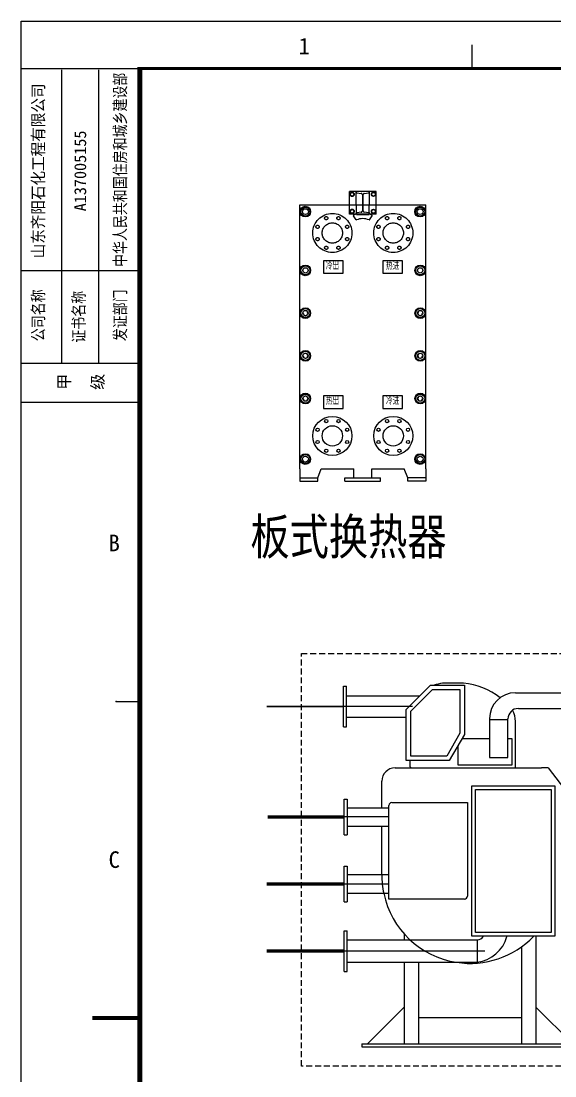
# Model space of a CAD drawing. Header units: millimetres. Extents: x 9671 to 25689, y -17516 to -2951.
# Drawn here: x 23613.1 to 23725.5, y -4400 to -4177.8 of the extents above; entities that cross this region are included whole.
import ezdxf
from ezdxf.enums import TextEntityAlignment as Align
from ezdxf.lldxf.tags import DXFTag

# ---------------------------------------------------------------- set-up
doc = ezdxf.new("R2010")
doc.units = ezdxf.units.MM
for name, pattern in [('ACAD_ISO04W100', [30, 24, -3, 0, -3]), ('CENTER', [50.8, 31.75, -6.35, 6.35, -6.35]), ('HIDDEN2', [0.1875, 0.125, -0.0625])]:
    doc.linetypes.add(name, pattern=pattern)
doc.layers.add('CAXA4', color=3, linetype='Continuous', lineweight=25)
doc.layers.add('管道', color=4, linetype='Continuous', lineweight=40)
for name, color, linetype in [('CEN', 1, 'CENTER'), ('HID', 3, 'HID'), ('LIN', 2, 'Continuous'), ('图层2', 1, 'ACAD_ISO04W100'), ('图层3', 2, 'Continuous'), ('图层5', 5, 'Continuous'), ('图层6', 6, 'Continuous')]:
    doc.layers.add(name, color=color, linetype=linetype)
doc.styles.add('QSDI', font='SimSun.ttf', dxfattribs={"width": 0.8})
doc.styles.add('标准', font='SIMFANG.TTF', dxfattribs={"width": 0.667})
tags = doc.linetypes.add('HID', pattern=[6, 4, -2]).pattern_tags.tags
tags[6:7] = [DXFTag(74, 4), DXFTag(75, 0), DXFTag(340, '0'), DXFTag(46, 1.0), DXFTag(50, 0.0), DXFTag(44, 0.0), DXFTag(45, 0.0)]
tags[4:5] = [DXFTag(74, 4), DXFTag(75, 0), DXFTag(340, '0'), DXFTag(46, 1.0), DXFTag(50, 0.0), DXFTag(44, 0.0), DXFTag(45, 0.0)]

# ---------------------------------------------------------------- blocks, each defined once
blk = doc.blocks.new('2#图框，横')
for p, q in [((7777.69, 0), (7777.69, 420)), ((7777.69, 420), (8371.69, 420)), ((7872.57, 415), (7872.57, 410)), ((7797.69, 276.67), (7802.69, 276.67))]:
    blk.add_line(p, q)
blk.add_lwpolyline([(7802.69, 10, 1, 1, 0), (7802.69, 410, 0.6, 0.6, 0), (8361.69, 410, 0.6, 0.6, 0), (8361.69, 10, 0.6, 0.6, 0)], format="xyseb", close=True)
for points, const_width in [([(7802.69, 210), (7792.69, 210)], 0.8), ([(7792.69, 210), (7802.69, 210)], 0.5)]:
    blk.add_lwpolyline(points, dxfattribs=dict(const_width=const_width))
for p in [(7797.69, 276.67), (7797.69, 210)]:
    blk.add_point(p)
at = {"style": 'QSDI'}
for s, p in [('1', (7836.11, 412.98)), ('B', (7796.11, 308.32)), ('C', (7796.11, 241.62))]:
    blk.add_text(s, height=3.5, dxfattribs=at).set_placement(p)
blk = doc.blocks.new('1#图框 附件栏')
for p, q in [((1378.65, 584.25), (1403.65, 584.25)), ((1387.17, 584), (1387.17, 522.12)), ((1394.92, 584), (1394.92, 522.12)), ((1403.65, 541.68), (1378.65, 541.68)), ((1403.65, 522.12), (1378.65, 522.12)), ((1378.65, 514), (1403.65, 514))]:
    blk.add_line(p, q)
blk.add_point((1403.65, 522.12))
at = {"style": 'QSDI'}
for tag, width, p in [('中华人民共和国住房和城乡建设部', 0.8, (1399.49, 562.92)), ('山东齐阳石化工程有限公司', 0.9, (1382.24, 562.69)), ('公司名称', 0.8, (1382.24, 532.28)), ('证书名称', 0.8, (1390.78, 531.97)), ('发证部门', 0.8, (1399.49, 532.28))]:
    blk.add_attdef(tag, text='', height=2.5, rotation=90, dxfattribs=dict(at, width=width)).set_placement(p, align=Align.MIDDLE_CENTER)
for tag, p in [('A237005152', (1391.09, 562.69)), ('乙', (1387.68, 518.28)), ('级', (1394.76, 518.28))]:
    blk.add_attdef(tag, text='', height=2.5, rotation=90, dxfattribs=at).set_placement(p, align=Align.MIDDLE_CENTER)

msp = doc.modelspace()

# ---------------------------------------------------------------- linework, layer by layer
at = {"ltscale": 2}
for p, q in [((23683.66, -4219.69), (23683.11, -4218.83)), ((23686.52, -4219.69), (23687.08, -4218.83))]:
    msp.add_line(p, q, dxfattribs=at)
at = {"color": 2, "ltscale": 2}
for p, q in [((23683.78, -4218.18), (23683.78, -4218.45)), ((23686.4, -4218.18), (23686.4, -4218.45))]:
    msp.add_line(p, q, dxfattribs=at)
at = {"color": 2}
for p, q in [((23683.22, -4274.02), (23683.22, -4272.14)), ((23686.97, -4274.02), (23686.97, -4272.14)), ((23681.34, -4274.02), (23688.84, -4274.02)), ((23681.34, -4274.77), (23681.34, -4274.02)), ((23681.34, -4274.77), (23688.84, -4274.77)), ((23683.59, -4274.02), (23683.59, -4274.02)), ((23686.59, -4274.02), (23686.59, -4274.02)), ((23688.84, -4274.77), (23688.84, -4274.02))]:
    msp.add_line(p, q, dxfattribs=at)
at = {"color": 1}
for centre, radius in [((23678.68, -4265.22), 4.12), ((23675.56, -4263.93), 0.338), ((23678.68, -4265.22), 2.14), ((23677.39, -4262.1), 0.338), ((23679.97, -4262.1), 0.338), ((23681.8, -4263.93), 0.338), ((23675.56, -4266.51), 0.338), ((23677.39, -4268.34), 0.338), ((23679.97, -4268.34), 0.338), ((23681.8, -4266.51), 0.338)]:
    msp.add_circle(centre, radius, dxfattribs=at)
at = {"color": 5}
for centre, radius in [((23691.5, -4265.22), 4.12), ((23688.39, -4263.93), 0.338), ((23691.5, -4265.22), 2.14), ((23690.21, -4262.1), 0.338), ((23692.8, -4262.1), 0.338), ((23694.62, -4263.93), 0.338), ((23688.39, -4266.51), 0.338), ((23690.21, -4268.34), 0.338), ((23692.8, -4268.34), 0.338), ((23694.62, -4266.51), 0.338)]:
    msp.add_circle(centre, radius, dxfattribs=at)
at = {"color": 2, "ltscale": 2}
for centre, radius, start, end in [((23683.19, -4218.78), 0.0938, 115.1436, 212.555), ((23685.09, -4222.83), 4.58, 106.6716, 115.1436), ((23685.09, -4222.83), 4.58, 64.8564, 73.3284), ((23687, -4218.78), 0.0938, 327.445, 64.8564)]:
    msp.add_arc(centre, radius, start, end, dxfattribs=at)
at = {"ltscale": 2}
for centre, radius, start, end in [((23683.74, -4219.64), 0.0938, 212.555, 292.9622), ((23685.09, -4222.83), 3.38, 67.0378, 112.9622), ((23685.09, -4222.83), 3.38, 67.0378, 112.9622), ((23686.45, -4219.64), 0.0938, 247.0378, 327.445), ((23686.45, -4219.64), 0.0938, 247.0378, 327.445)]:
    msp.add_arc(centre, radius, start, end, dxfattribs=at)
at = {"layer": 'CEN', "lineweight": -3}
for p, q in [((23695.53, -4322.22), (23679.31, -4322.22)), ((23690.57, -4345.49), (23679.43, -4345.49)), ((23690.57, -4359.61), (23679.43, -4359.61)), ((23710.81, -4373.75), (23680.19, -4373.75))]:
    msp.add_line(p, q, dxfattribs=at)
at = {"layer": 'HID', "lineweight": -3}
for p, q in [((23695.18, -4323.23), (23699.74, -4318.67)), ((23699.74, -4318.67), (23705.55, -4318.67)), ((23705.55, -4318.67), (23705.55, -4327.86)), ((23695.18, -4332.68), (23695.18, -4323.23)), ((23705.55, -4327.86), (23702.77, -4332.68)), ((23702.77, -4332.68), (23695.18, -4332.68)), ((23708.83, -4369.85), (23708.83, -4339.69)), ((23708.83, -4339.69), (23724.76, -4339.69)), ((23724.76, -4339.69), (23724.76, -4369.85)), ((23724.76, -4369.85), (23708.83, -4369.85)), ((23695.08, -4371.4), (23709.16, -4371.4)), ((23709.16, -4371.4), (23709.16, -4376.1)), ((23704.8, -4376.1), (23709.16, -4376.1))]:
    msp.add_line(p, q, dxfattribs=at)
for centre, radius, start, end in [((23709, -4369.49), 1.91, 274.6871, 323.4969), ((23708.28, -4368.77), 7.38, 276.8347, 345.3867)]:
    msp.add_arc(centre, radius, start, end, dxfattribs=at)
at = {"layer": 'LIN', "lineweight": -3}
for p, q in [((23681.02, -4326.53), (23681.02, -4317.91)), ((23681.02, -4317.91), (23681.64, -4317.91)), ((23681.64, -4326.53), (23681.64, -4317.91)), ((23694.25, -4322.85), (23699.36, -4317.74)), ((23699.36, -4317.74), (23706.48, -4317.74)), ((23706.28, -4317.28), (23701.87, -4317.28)), ((23706.48, -4317.74), (23706.48, -4328.11)), ((23717.22, -4319.33), (23729.28, -4319.33)), ((23681.64, -4319.97), (23697.12, -4319.97)), ((23694.25, -4333.61), (23694.25, -4322.85)), ((23717.84, -4322.63), (23729.28, -4322.63)), ((23681.64, -4324.47), (23694.25, -4324.47)), ((23711.77, -4324.77), (23711.77, -4332.93)), ((23715.66, -4325.05), (23711.77, -4325.05)), ((23715.66, -4332.93), (23715.66, -4324.81)), ((23717.25, -4335.12), (23717.25, -4325.38)), ((23681.02, -4326.53), (23681.64, -4326.53)), ((23706.48, -4328.11), (23703.3, -4333.61)), ((23705.08, -4330.52), (23705.08, -4334.53)), ((23711.77, -4329.04), (23705.94, -4329.04)), ((23716.54, -4329.04), (23715.66, -4329.04)), ((23716.54, -4334.53), (23716.54, -4329.04)), ((23703.3, -4333.61), (23694.25, -4333.61)), ((23694.98, -4333.61), (23694.98, -4334.71)), ((23705.08, -4334.53), (23716.54, -4334.53)), ((23711.77, -4332.93), (23715.66, -4332.93)), ((23691.89, -4335.12), (23722.71, -4335.12)), ((23724.13, -4335.16), (23722.71, -4335.12)), ((23724.13, -4335.16), (23728.27, -4340.53)), ((23689.1, -4343.53), (23689.1, -4337.92)), ((23708.05, -4370.63), (23708.05, -4338.92)), ((23708.05, -4338.92), (23725.54, -4338.92)), ((23725.54, -4338.92), (23725.54, -4370.63)), ((23681.18, -4349.27), (23681.18, -4341.71)), ((23681.18, -4341.71), (23681.8, -4341.71)), ((23681.8, -4341.71), (23681.8, -4349.27)), ((23681.8, -4343.53), (23690.57, -4343.53)), ((23690.57, -4362.77), (23690.57, -4343.06)), ((23691.19, -4342.44), (23707.11, -4342.44)), ((23707.11, -4342.44), (23707.11, -4362.15)), ((23681.8, -4347.45), (23690.57, -4347.45)), ((23689.1, -4357.64), (23689.1, -4347.45)), ((23681.18, -4349.27), (23681.8, -4349.27)), ((23681.18, -4363.39), (23681.18, -4355.82)), ((23681.18, -4355.82), (23681.8, -4355.82)), ((23681.8, -4355.82), (23681.8, -4363.39)), ((23681.8, -4357.64), (23690.57, -4357.64)), ((23681.8, -4361.57), (23690.57, -4361.57)), ((23681.18, -4363.39), (23681.8, -4363.39)), ((23706.48, -4362.77), (23690.57, -4362.77)), ((23681.18, -4378.06), (23681.18, -4369.44)), ((23681.18, -4369.44), (23681.8, -4369.44)), ((23681.8, -4378.06), (23681.8, -4369.44)), ((23693.81, -4370.11), (23693.81, -4371.4)), ((23681.8, -4371.4), (23695.08, -4371.4)), ((23725.54, -4370.63), (23708.05, -4370.63)), ((23721.53, -4370.63), (23721.53, -4393.27)), ((23718.53, -4372.82), (23718.53, -4393.27)), ((23681.8, -4376.1), (23704.8, -4376.1)), ((23693.81, -4376.1), (23693.81, -4393.27)), ((23696.81, -4376.1), (23696.81, -4393.27)), ((23681.18, -4378.06), (23681.8, -4378.06)), ((23693.81, -4385.52), (23686.06, -4393.27)), ((23729.28, -4393.27), (23721.53, -4385.52)), ((23696.81, -4387.73), (23718.53, -4387.73)), ((23684.86, -4393.27), (23730.47, -4393.27)), ((23684.86, -4393.27), (23684.86, -4393.89)), ((23684.86, -4393.89), (23730.47, -4393.89))]:
    msp.add_line(p, q, dxfattribs=at)
for centre, radius, start, end in [((23706.18, -4338.03), 21.19, 101.7345, 106.7092), ((23704.94, -4332), 14.77, 51.9883, 84.792), ((23717.22, -4324.77), 5.44, 90, 180), ((23717.84, -4324.81), 2.18, 90, 180), ((23712.59, -4325.38), 4.65, 0, 30.5151), ((23695.4, -4334.71), 0.418, 180, 270), ((23691.89, -4337.92), 2.79, 90, 180), ((23691.19, -4343.06), 0.621, 90, 180), ((23707.7, -4357.75), 18.6, 179.6717, 191.8428), ((23707.67, -4357.76), 18.57, 191.8476, 261.0997), ((23706.48, -4362.15), 0.621, 270, 0), ((23707.67, -4357.76), 18.57, 261.0997, 316.0977)]:
    msp.add_arc(centre, radius, start, end, dxfattribs=at)
at = {"layer": '图层2', "color": 2}
msp.add_lwpolyline([(23686.4, -4218.48), (23686.4, -4218.26, 0.069552), (23686.37, -4218.25), (23685.41, -4218.09, -0.366629), (23685.19, -4217.83), (23685.19, -4214.4, -0.366629), (23685.41, -4214.14), (23686.37, -4213.98, 0.366629), (23686.48, -4213.85), (23686.48, -4213.75), (23683.7, -4213.75), (23683.7, -4213.85, 0.366629), (23683.81, -4213.98), (23684.78, -4214.14, -0.366629), (23685, -4214.4), (23685, -4217.83, -0.366629), (23684.78, -4218.09), (23683.81, -4218.25, 0.069552), (23683.78, -4218.26), (23683.78, -4218.48)], format="xyb", close=True, dxfattribs=at)
at = {"layer": '图层2', "color": 5, "ltscale": 6}
for centre, radius in [((23678.68, -4222.47), 4.12), ((23677.39, -4219.35), 0.338), ((23679.97, -4219.35), 0.338), ((23675.56, -4221.18), 0.338), ((23678.68, -4222.47), 2.14), ((23681.8, -4221.18), 0.338), ((23675.56, -4223.76), 0.338), ((23681.8, -4223.76), 0.338), ((23677.39, -4225.59), 0.338), ((23679.97, -4225.59), 0.338)]:
    msp.add_circle(centre, radius, dxfattribs=at)
at = {"layer": '图层2', "ltscale": 6}
for centre, radius in [((23691.5, -4222.47), 4.12), ((23690.21, -4219.35), 0.338), ((23692.8, -4219.35), 0.338), ((23688.39, -4221.18), 0.338), ((23691.5, -4222.47), 2.14), ((23694.62, -4221.18), 0.338), ((23688.39, -4223.76), 0.338), ((23694.62, -4223.76), 0.338), ((23690.21, -4225.59), 0.338), ((23692.8, -4225.59), 0.338)]:
    msp.add_circle(centre, radius, dxfattribs=at)
at = {"layer": '图层3'}
for p, q in [((23671.85, -4216.57), (23698.33, -4216.57)), ((23671.85, -4272.14), (23671.85, -4216.57)), ((23686.52, -4216.57), (23688.95, -4216.57)), ((23676.35, -4272.14), (23683.22, -4272.14)), ((23686.97, -4272.14), (23693.83, -4272.14))]:
    msp.add_line(p, q, dxfattribs=at)
at = {"layer": '图层3', "color": 2}
for p, q in [((23681.23, -4216.57), (23683.67, -4216.57)), ((23683.74, -4218.61), (23683.74, -4216.57)), ((23686.44, -4218.61), (23686.44, -4216.57)), ((23698.33, -4272.14), (23698.33, -4216.57)), ((23683.74, -4218.61), (23686.44, -4218.61))]:
    msp.add_line(p, q, dxfattribs=at)
at = {"layer": '图层3'}
for centre in [(23673.02, -4217.97), (23697.17, -4217.97), (23673.02, -4270.1), (23697.17, -4270.1)]:
    msp.add_circle(centre, 0.619, dxfattribs=at)
at = {"layer": '图层5', "color": 2}
msp.add_line((23683.67, -4216.57), (23686.52, -4216.57), dxfattribs=at)
for points in [[(23676.82, -4230.96), (23680.94, -4230.96), (23680.94, -4228.34), (23676.82, -4228.34)], [(23689.3, -4230.96), (23693.42, -4230.96), (23693.42, -4228.34), (23689.3, -4228.34)], [(23676.82, -4259.41), (23680.94, -4259.41), (23680.94, -4256.79), (23676.82, -4256.79)], [(23689.3, -4259.41), (23693.42, -4259.41), (23693.42, -4256.79), (23689.3, -4256.79)]]:
    msp.add_lwpolyline(points, close=True, dxfattribs=at)
at = {"layer": '图层5'}
for centre, start, end in [((23673.02, -4239.35), 180, 90), ((23697.17, -4239.35), 90, 0), ((23673.02, -4248.35), 180, 90), ((23697.17, -4248.35), 90, 0), ((23673.02, -4257.35), 180, 90), ((23697.17, -4257.35), 90, 0)]:
    msp.add_arc(centre, 0.487, start, end, dxfattribs=at)
at = {"layer": '图层6', "color": 2}
for p, q in [((23687.9, -4213.75), (23682.28, -4213.75)), ((23682.28, -4218.48), (23682.28, -4213.75)), ((23683.67, -4216.57), (23683.67, -4213.75)), ((23686.52, -4216.57), (23686.52, -4213.75)), ((23687.9, -4218.48), (23687.9, -4213.75)), ((23687.9, -4218.48), (23682.28, -4218.48)), ((23671.85, -4272.14), (23671.85, -4274.02)), ((23675.6, -4274.02), (23676.35, -4272.14)), ((23694.58, -4274.02), (23693.83, -4272.14)), ((23698.33, -4272.14), (23698.33, -4274.02)), ((23671.85, -4274.02), (23675.6, -4274.02)), ((23671.85, -4274.02), (23671.85, -4274.77)), ((23671.85, -4274.77), (23675.6, -4274.77)), ((23675.6, -4274.77), (23675.6, -4274.02)), ((23694.58, -4274.77), (23694.58, -4274.02)), ((23698.33, -4274.02), (23694.58, -4274.02)), ((23698.33, -4274.77), (23694.58, -4274.77)), ((23698.33, -4274.02), (23698.33, -4274.77))]:
    msp.add_line(p, q, dxfattribs=at)
for points in [[(23682.62, -4213.93), (23682.39, -4214.32), (23682.62, -4214.71), (23683.07, -4214.71), (23683.29, -4214.32), (23683.07, -4213.93)], [(23687.57, -4213.93), (23687.79, -4214.32), (23687.57, -4214.71), (23687.12, -4214.71), (23686.89, -4214.32), (23687.12, -4213.93)], [(23674.12, -4217.97), (23673.57, -4217.02), (23672.47, -4217.02), (23671.92, -4217.97), (23672.47, -4218.92), (23673.57, -4218.92)], [(23698.27, -4217.97), (23697.72, -4217.02), (23696.62, -4217.02), (23696.07, -4217.97), (23696.62, -4218.92), (23697.72, -4218.92)], [(23682.62, -4217.53), (23682.39, -4217.92), (23682.62, -4218.31), (23683.07, -4218.31), (23683.29, -4217.92), (23683.07, -4217.53)], [(23687.57, -4217.53), (23687.79, -4217.92), (23687.57, -4218.31), (23687.12, -4218.31), (23686.89, -4217.92), (23687.12, -4217.53)], [(23674.12, -4230.35), (23673.57, -4229.39), (23672.47, -4229.39), (23671.92, -4230.35), (23672.47, -4231.3), (23673.57, -4231.3)], [(23696.07, -4230.35), (23696.62, -4229.39), (23697.72, -4229.39), (23698.27, -4230.35), (23697.72, -4231.3), (23696.62, -4231.3)], [(23674.12, -4239.35), (23673.57, -4238.39), (23672.47, -4238.39), (23671.92, -4239.35), (23672.47, -4240.3), (23673.57, -4240.3)], [(23696.07, -4239.35), (23696.62, -4238.39), (23697.72, -4238.39), (23698.27, -4239.35), (23697.72, -4240.3), (23696.62, -4240.3)], [(23674.12, -4248.35), (23673.57, -4247.39), (23672.47, -4247.39), (23671.92, -4248.35), (23672.47, -4249.3), (23673.57, -4249.3)], [(23696.07, -4248.35), (23696.62, -4247.39), (23697.72, -4247.39), (23698.27, -4248.35), (23697.72, -4249.3), (23696.62, -4249.3)], [(23674.12, -4257.35), (23673.57, -4256.39), (23672.47, -4256.39), (23671.92, -4257.35), (23672.47, -4258.3), (23673.57, -4258.3)], [(23696.07, -4257.35), (23696.62, -4256.39), (23697.72, -4256.39), (23698.27, -4257.35), (23697.72, -4258.3), (23696.62, -4258.3)], [(23674.12, -4270.1), (23673.57, -4269.14), (23672.47, -4269.14), (23671.92, -4270.1), (23672.47, -4271.05), (23673.57, -4271.05)], [(23698.27, -4270.1), (23697.72, -4269.14), (23696.62, -4269.14), (23696.07, -4270.1), (23696.62, -4271.05), (23697.72, -4271.05)]]:
    msp.add_lwpolyline(points, close=True, dxfattribs=at)
for centre, radius in [((23682.84, -4214.32), 0.45), ((23682.84, -4214.32), 0.39), ((23687.34, -4214.32), 0.45), ((23687.34, -4214.32), 0.39), ((23672.99, -4217.97), 1.12), ((23673.02, -4217.97), 0.952), ((23697.14, -4217.97), 1.12), ((23697.17, -4217.97), 0.952), ((23682.84, -4217.92), 0.45), ((23682.84, -4217.92), 0.39), ((23687.34, -4217.92), 0.45), ((23687.34, -4217.92), 0.39), ((23672.99, -4230.35), 1.12), ((23673.02, -4230.35), 0.952), ((23697.19, -4230.35), 1.12), ((23697.17, -4230.35), 0.952), ((23672.99, -4239.35), 1.12), ((23673.02, -4239.35), 0.952), ((23697.19, -4239.35), 1.12), ((23697.17, -4239.35), 0.952), ((23672.99, -4248.35), 1.12), ((23673.02, -4248.35), 0.952), ((23697.19, -4248.35), 1.12), ((23697.17, -4248.35), 0.952), ((23672.99, -4257.35), 1.12), ((23673.02, -4257.35), 0.952), ((23697.19, -4257.35), 1.12), ((23697.17, -4257.35), 0.952), ((23672.99, -4270.1), 1.12), ((23673.02, -4270.1), 0.952), ((23697.14, -4270.1), 1.12), ((23697.17, -4270.1), 0.952)]:
    msp.add_circle(centre, radius, dxfattribs=at)
at = {"layer": '图层6'}
for centre in [(23673.02, -4230.35), (23697.17, -4230.35), (23673.02, -4239.35), (23697.17, -4239.35), (23673.02, -4248.35), (23697.17, -4248.35), (23673.02, -4257.35), (23697.17, -4257.35)]:
    msp.add_circle(centre, 0.562, dxfattribs=at)
at = {"layer": '管道', "color": 3, "linetype": 'HIDDEN2', "lineweight": -3, "ltscale": 10}
for p, q in [((23672.16, -4397.96), (23672.16, -4311.04)), ((23672.16, -4311.04), (23749.42, -4311.04)), ((23749.42, -4397.96), (23672.16, -4397.96))]:
    msp.add_line(p, q, dxfattribs=at)
at = {"layer": '管道', "color": 3, "lineweight": -3}
for points, const_width in [([(23681.02, -4322.22), (23664.87, -4322.22)], 0.3), ([(23664.87, -4373.75), (23681.18, -4373.75)], 0.7)]:
    msp.add_lwpolyline(points, dxfattribs=dict(at, const_width=const_width))
at = {"layer": '管道', "color": 5, "lineweight": -3, "const_width": 0.7}
for points in [[(23681.18, -4345.49), (23665.03, -4345.49)], [(23664.87, -4359.61), (23681.18, -4359.61)]]:
    msp.add_lwpolyline(points, dxfattribs=at)

# ---------------------------------------------------------------- block references
msp.add_blockref('2#图框，横', (15835.45, -4597.84))
msp.add_blockref('1#图框 附件栏', (22234.5, -4772.09)).add_auto_attribs({'乙': '甲', '级': '级', '公司名称': '公司名称', '证书名称': '证书名称', '发证部门': '发证部门', '山东齐阳石化工程有限公司': '山东齐阳石化工程有限公司', 'A237005152': 'A137005155', '中华人民共和国住房和城乡建设部': '中华人民共和国住房和城乡建设部'})

# ---------------------------------------------------------------- texts
at = {"style": 'QSDI', "width": 0.8}
msp.add_text('板式换热器', height=7.569, dxfattribs=at).set_placement((23661.43, -4290.22))
at = {"layer": 'CAXA4', "color": 2, "linetype": 'Continuous', "lineweight": 25, "ltscale": 0.8, "char_height": 1.5, "attachment_point": 1, "style": '标准'}
for s, insert in [('{\\fFangSong_GB2312|b0|i0|c134|p34;冷出}', (23677.31, -4228.55)), ('{\\fFangSong_GB2312|b0|i0|c134|p0;热进}', (23689.98, -4228.55)), ('{\\fFangSong_GB2312|b0|i0|c134|p34;热出}', (23677.31, -4256.99)), ('{\\fFangSong_GB2312|b0|i0|c134|p0;冷进}', (23689.98, -4256.99))]:
    msp.add_mtext(s, dxfattribs=dict(at, insert=insert))

doc.saveas('drawing.dxf')
